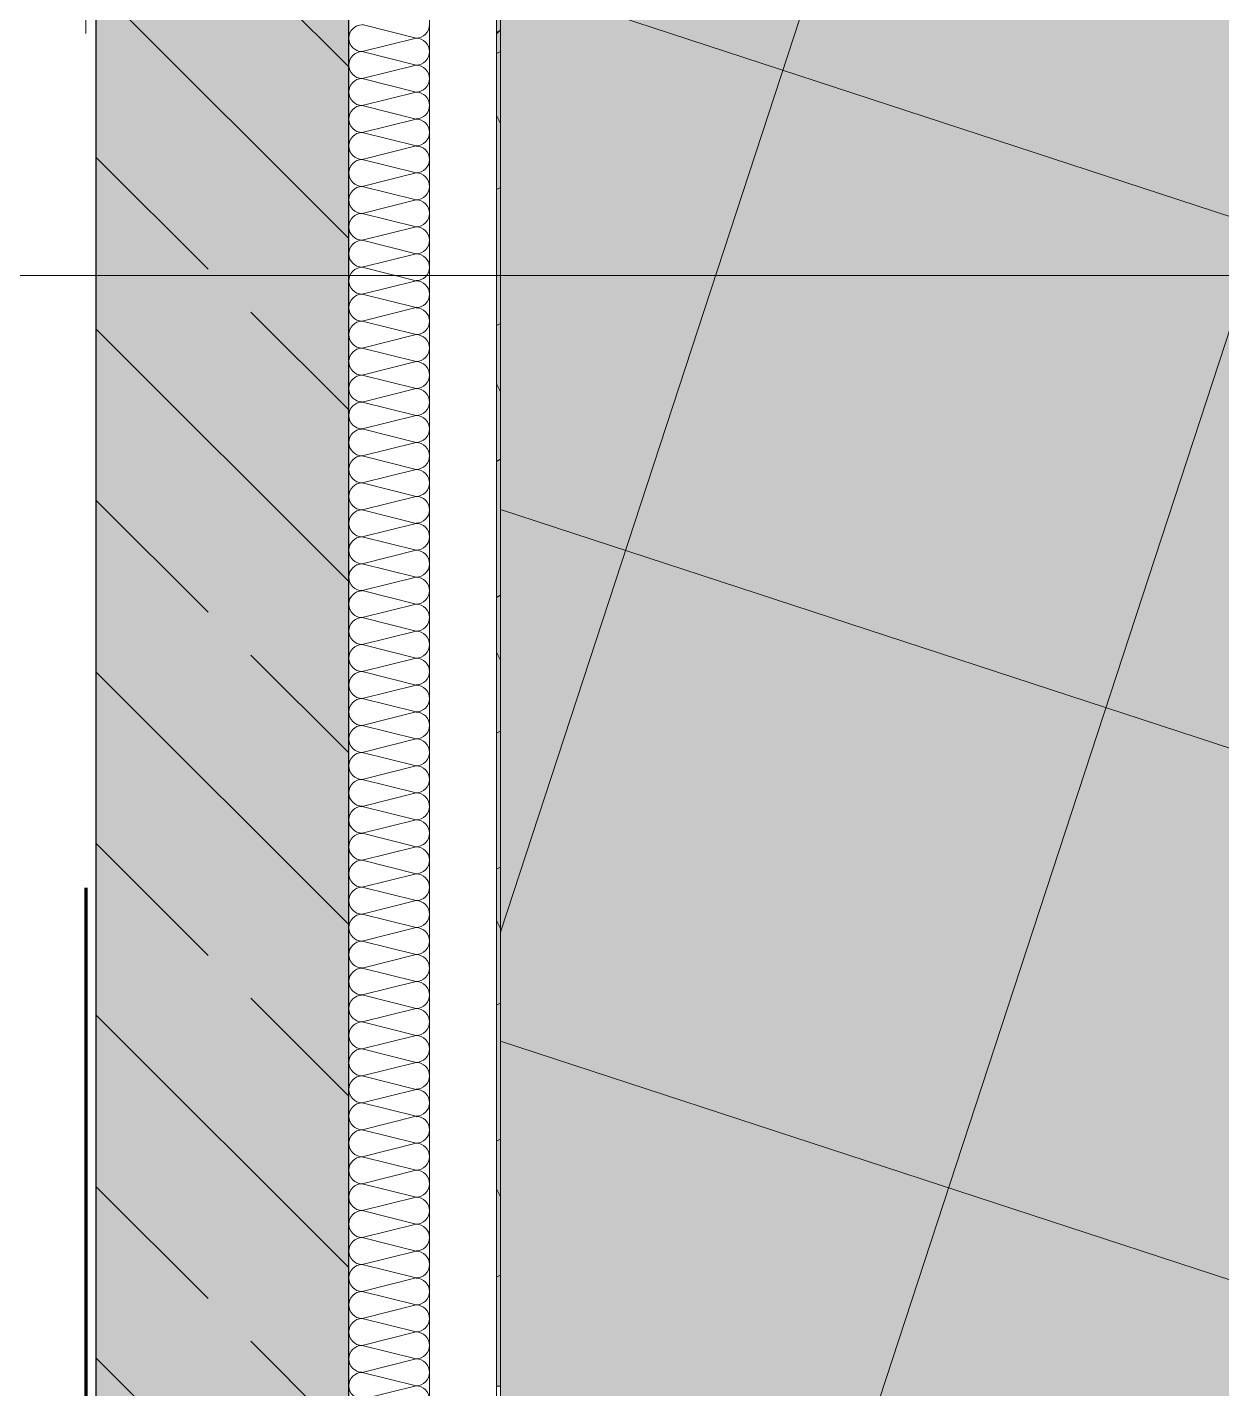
# Model space of a CAD drawing. Header units: metres. Extents: x 101 to 346, y 66 to 213.
# Drawn here: x 104.347 to 105.529, y 98.375 to 99.722 of the extents above; entities that cross this region are included whole.
import ezdxf

# ---------------------------------------------------------------- set-up
doc = ezdxf.new("R2010")
doc.units = ezdxf.units.M
doc.header["$MEASUREMENT"] = 0
for name, pattern in [('Punktlinie', [0.0035, 0, -0.0035]), ('Strichlinie', [0.004, 0.003, -0.001]), ('Strichpunktlinie', [0.006703, 0.003528, -0.001764, 0, -0.001411]), ('Wipeout_Contour', [1, 0, -1])]:
    doc.linetypes.add(name, pattern=pattern)
for name, color, linetype in [('00  Raster', 7, 'Continuous'), ('10  Dächer', 7, 'Continuous'), ('10  Fassade', 7, 'Continuous'), ('10  Fassade_Deckschraffur', 7, 'Continuous'), ('10  Fassade_Schnittschraffur', 7, 'Continuous'), ('10  Treppen + Rampen', 7, 'Continuous'), ('10  Wand Massiv', 7, 'Continuous'), ('10  Wand Massiv_Schnittschraffur', 7, 'Continuous'), ('20  Dach Aufbauten', 7, 'Continuous'), ('20  Dach Aufbauten_Deckschraffur', 7, 'Continuous'), ('30  Grundstück Grenze', 7, 'Continuous'), ('50  NUF - Raumstempel', 7, 'Continuous')]:
    doc.layers.add(name, color=color, linetype=linetype)

# ---------------------------------------------------------------- blocks, each defined once
blk = doc.blocks.new('*X8', base_point=(96.2155, 47.274))
at = {"layer": '10  Wand Massiv_Schnittschraffur', "color": 98, "linetype": 'Continuous', "lineweight": 13, "ltscale": 1000, "true_color": 0x000100}
for p, q in [((104.732, 99.7116), (104.6787, 99.725)), ((104.732, 99.7116), (104.6787, 99.6983)), ((104.732, 99.685), (104.6787, 99.6983)), ((104.732, 99.685), (104.6787, 99.6716)), ((104.732, 99.6583), (104.6787, 99.6716)), ((104.732, 99.6583), (104.6787, 99.645)), ((104.732, 99.6316), (104.6787, 99.645)), ((104.732, 99.6316), (104.6787, 99.6183)), ((104.732, 99.605), (104.6787, 99.6183)), ((104.732, 99.605), (104.6787, 99.5916)), ((104.732, 99.5783), (104.6787, 99.5916)), ((104.732, 99.5783), (104.6787, 99.565)), ((104.732, 99.5516), (104.6787, 99.565)), ((104.732, 99.5516), (104.6787, 99.5383)), ((104.732, 99.525), (104.6787, 99.5383)), ((104.732, 99.525), (104.6787, 99.5116)), ((104.732, 99.4983), (104.6787, 99.5116)), ((104.732, 99.4983), (104.6787, 99.485)), ((104.732, 99.4716), (104.6787, 99.485)), ((104.732, 99.4716), (104.6787, 99.4583)), ((104.732, 99.445), (104.6787, 99.4583)), ((104.732, 99.445), (104.6787, 99.4316)), ((104.732, 99.4183), (104.6787, 99.4316)), ((104.732, 99.4183), (104.6787, 99.405)), ((104.732, 99.3916), (104.6787, 99.405)), ((104.732, 99.3916), (104.6787, 99.3783)), ((104.732, 99.365), (104.6787, 99.3783)), ((104.732, 99.365), (104.6787, 99.3516)), ((104.732, 99.3383), (104.6787, 99.3516)), ((104.732, 99.3383), (104.6787, 99.325)), ((104.732, 99.3116), (104.6787, 99.325)), ((104.732, 99.3116), (104.6787, 99.2983)), ((104.732, 99.285), (104.6787, 99.2983)), ((104.732, 99.285), (104.6787, 99.2716)), ((104.732, 99.2583), (104.6787, 99.2716)), ((104.732, 99.2583), (104.6787, 99.245)), ((104.732, 99.2316), (104.6787, 99.245)), ((104.732, 99.2316), (104.6787, 99.2183)), ((104.732, 99.205), (104.6787, 99.2183)), ((104.732, 99.205), (104.6787, 99.1916)), ((104.732, 99.1783), (104.6787, 99.1916)), ((104.732, 99.1783), (104.6787, 99.165)), ((104.732, 99.1516), (104.6787, 99.165)), ((104.732, 99.1516), (104.6787, 99.1383)), ((104.732, 99.125), (104.6787, 99.1383)), ((104.732, 99.125), (104.6787, 99.1116)), ((104.732, 99.0983), (104.6787, 99.1116)), ((104.732, 99.0983), (104.6787, 99.085)), ((104.732, 99.0716), (104.6787, 99.085)), ((104.732, 99.0716), (104.6787, 99.0583)), ((104.732, 99.045), (104.6787, 99.0583)), ((104.732, 99.045), (104.6787, 99.0316)), ((104.732, 99.0183), (104.6787, 99.0316)), ((104.732, 99.0183), (104.6787, 99.005)), ((104.732, 98.9916), (104.6787, 99.005)), ((104.732, 98.9916), (104.6787, 98.9783)), ((104.732, 98.965), (104.6787, 98.9783)), ((104.732, 98.965), (104.6787, 98.9516)), ((104.732, 98.9383), (104.6787, 98.9516)), ((104.732, 98.9383), (104.6787, 98.925)), ((104.732, 98.9116), (104.6787, 98.925)), ((104.732, 98.9116), (104.6787, 98.8983)), ((104.732, 98.885), (104.6787, 98.8983)), ((104.732, 98.885), (104.6787, 98.8716)), ((104.732, 98.8583), (104.6787, 98.8716)), ((104.732, 98.8583), (104.6787, 98.845)), ((104.732, 98.8316), (104.6787, 98.845)), ((104.732, 98.8316), (104.6787, 98.8183)), ((104.732, 98.805), (104.6787, 98.8183)), ((104.732, 98.805), (104.6787, 98.7916)), ((104.732, 98.7783), (104.6787, 98.7916)), ((104.732, 98.7783), (104.6787, 98.765)), ((104.732, 98.7516), (104.6787, 98.765)), ((104.732, 98.7516), (104.6787, 98.7383)), ((104.732, 98.725), (104.6787, 98.7383)), ((104.732, 98.725), (104.6787, 98.7116)), ((104.732, 98.6983), (104.6787, 98.7116)), ((104.732, 98.6983), (104.6787, 98.685)), ((104.732, 98.6716), (104.6787, 98.685)), ((104.732, 98.6716), (104.6787, 98.6583)), ((104.732, 98.645), (104.6787, 98.6583)), ((104.732, 98.645), (104.6787, 98.6316)), ((104.732, 98.6183), (104.6787, 98.6316)), ((104.732, 98.6183), (104.6787, 98.605)), ((104.732, 98.5916), (104.6787, 98.605)), ((104.732, 98.5916), (104.6787, 98.5783)), ((104.732, 98.565), (104.6787, 98.5783)), ((104.732, 98.565), (104.6787, 98.5516)), ((104.732, 98.5383), (104.6787, 98.5516)), ((104.732, 98.5383), (104.6787, 98.525)), ((104.732, 98.5116), (104.6787, 98.525)), ((104.732, 98.5116), (104.6787, 98.4983)), ((104.732, 98.485), (104.6787, 98.4983)), ((104.732, 98.485), (104.6787, 98.4716)), ((104.732, 98.4583), (104.6787, 98.4716)), ((104.732, 98.4583), (104.6787, 98.445)), ((104.732, 98.4316), (104.6787, 98.445)), ((104.732, 98.4316), (104.6787, 98.4183)), ((104.732, 98.405), (104.6787, 98.4183)), ((104.732, 98.405), (104.6787, 98.3916)), ((104.732, 98.3783), (104.6787, 98.3916)), ((104.732, 98.3783), (104.6787, 98.365))]:
    blk.add_line(p, q, dxfattribs=at)
for centre, start, end in [((104.6787, 99.7116), 90, 180), ((104.732, 99.725), 270, 0), ((104.6787, 99.7116), 180, 270), ((104.732, 99.6983), 0, 90), ((104.6787, 99.685), 90, 180), ((104.732, 99.6983), 270, 0), ((104.6787, 99.685), 180, 270), ((104.732, 99.6716), 0, 90), ((104.6787, 99.6583), 90, 180), ((104.732, 99.6716), 270, 0), ((104.6787, 99.6583), 180, 270), ((104.732, 99.645), 0, 90), ((104.6787, 99.6316), 90, 180), ((104.732, 99.645), 270, 0), ((104.6787, 99.6316), 180, 270), ((104.732, 99.6183), 0, 90), ((104.6787, 99.605), 90, 180), ((104.732, 99.6183), 270, 0), ((104.6787, 99.605), 180, 270), ((104.732, 99.5916), 0, 90), ((104.6787, 99.5783), 90, 180), ((104.732, 99.5916), 270, 0), ((104.6787, 99.5783), 180, 270), ((104.732, 99.565), 0, 90), ((104.6787, 99.5516), 90, 180), ((104.732, 99.565), 270, 0), ((104.6787, 99.5516), 180, 270), ((104.732, 99.5383), 0, 90), ((104.6787, 99.525), 90, 180), ((104.732, 99.5383), 270, 0), ((104.6787, 99.525), 180, 270), ((104.732, 99.5116), 0, 90), ((104.6787, 99.4983), 90, 180), ((104.732, 99.5116), 270, 0), ((104.6787, 99.4983), 180, 270), ((104.732, 99.485), 0, 90), ((104.6787, 99.4716), 90, 180), ((104.732, 99.485), 270, 0), ((104.6787, 99.4716), 180, 270), ((104.732, 99.4583), 0, 90), ((104.6787, 99.445), 90, 180), ((104.732, 99.4583), 270, 0), ((104.6787, 99.445), 180, 270), ((104.732, 99.4316), 0, 90), ((104.6787, 99.4183), 90, 180), ((104.732, 99.4316), 270, 0), ((104.6787, 99.4183), 180, 270), ((104.732, 99.405), 0, 90), ((104.6787, 99.3916), 90, 180), ((104.732, 99.405), 270, 0), ((104.6787, 99.3916), 180, 270), ((104.732, 99.3783), 0, 90), ((104.6787, 99.365), 90, 180), ((104.732, 99.3783), 270, 0), ((104.6787, 99.365), 180, 270), ((104.732, 99.3516), 0, 90), ((104.6787, 99.3383), 90, 180), ((104.732, 99.3516), 270, 0), ((104.6787, 99.3383), 180, 270), ((104.732, 99.325), 0, 90), ((104.6787, 99.3116), 90, 180), ((104.732, 99.325), 270, 0), ((104.6787, 99.3116), 180, 270), ((104.732, 99.2983), 0, 90), ((104.6787, 99.285), 90, 180), ((104.732, 99.2983), 270, 0), ((104.6787, 99.285), 180, 270), ((104.732, 99.2716), 0, 90), ((104.6787, 99.2583), 90, 180), ((104.732, 99.2716), 270, 0), ((104.6787, 99.2583), 180, 270), ((104.732, 99.245), 0, 90), ((104.6787, 99.2316), 90, 180), ((104.732, 99.245), 270, 0), ((104.6787, 99.2316), 180, 270), ((104.732, 99.2183), 0, 90), ((104.6787, 99.205), 90, 180), ((104.732, 99.2183), 270, 0), ((104.6787, 99.205), 180, 270), ((104.732, 99.1916), 0, 90), ((104.6787, 99.1783), 90, 180), ((104.732, 99.1916), 270, 0), ((104.6787, 99.1783), 180, 270), ((104.732, 99.165), 0, 90), ((104.6787, 99.1516), 90, 180), ((104.732, 99.165), 270, 0), ((104.6787, 99.1516), 180, 270), ((104.732, 99.1383), 0, 90), ((104.6787, 99.125), 90, 180), ((104.732, 99.1383), 270, 0), ((104.6787, 99.125), 180, 270), ((104.732, 99.1116), 0, 90), ((104.6787, 99.0983), 90, 180), ((104.732, 99.1116), 270, 0), ((104.6787, 99.0983), 180, 270), ((104.732, 99.085), 0, 90), ((104.6787, 99.0716), 90, 180), ((104.732, 99.085), 270, 0), ((104.6787, 99.0716), 180, 270), ((104.732, 99.0583), 0, 90), ((104.6787, 99.045), 90, 180), ((104.732, 99.0583), 270, 0), ((104.6787, 99.045), 180, 270), ((104.732, 99.0316), 0, 90), ((104.6787, 99.0183), 90, 180), ((104.732, 99.0316), 270, 0), ((104.6787, 99.0183), 180, 270), ((104.732, 99.005), 0, 90), ((104.6787, 98.9916), 90, 180), ((104.732, 99.005), 270, 0), ((104.6787, 98.9916), 180, 270), ((104.732, 98.9783), 0, 90), ((104.6787, 98.965), 90, 180), ((104.732, 98.9783), 270, 0), ((104.6787, 98.965), 180, 270), ((104.732, 98.9516), 0, 90), ((104.6787, 98.9383), 90, 180), ((104.732, 98.9516), 270, 0), ((104.6787, 98.9383), 180, 270), ((104.732, 98.925), 0, 90), ((104.6787, 98.9116), 90, 180), ((104.732, 98.925), 270, 0), ((104.6787, 98.9116), 180, 270), ((104.732, 98.8983), 0, 90), ((104.6787, 98.885), 90, 180), ((104.732, 98.8983), 270, 0), ((104.6787, 98.885), 180, 270), ((104.732, 98.8716), 0, 90), ((104.6787, 98.8583), 90, 180), ((104.732, 98.8716), 270, 0), ((104.6787, 98.8583), 180, 270), ((104.732, 98.845), 0, 90), ((104.6787, 98.8316), 90, 180), ((104.732, 98.845), 270, 0), ((104.6787, 98.8316), 180, 270), ((104.732, 98.8183), 0, 90), ((104.6787, 98.805), 90, 180), ((104.732, 98.8183), 270, 0), ((104.6787, 98.805), 180, 270), ((104.732, 98.7916), 0, 90), ((104.6787, 98.7783), 90, 180), ((104.732, 98.7916), 270, 0), ((104.6787, 98.7783), 180, 270), ((104.732, 98.765), 0, 90), ((104.6787, 98.7516), 90, 180), ((104.732, 98.765), 270, 0), ((104.6787, 98.7516), 180, 270), ((104.732, 98.7383), 0, 90), ((104.6787, 98.725), 90, 180), ((104.732, 98.7383), 270, 0), ((104.6787, 98.725), 180, 270), ((104.732, 98.7116), 0, 90), ((104.6787, 98.6983), 90, 180), ((104.6787, 98.6983), 180, 270), ((104.732, 98.7116), 270, 0), ((104.732, 98.685), 0, 90), ((104.6787, 98.6716), 90, 180), ((104.732, 98.685), 270, 0), ((104.6787, 98.6716), 180, 270), ((104.732, 98.6583), 0, 90), ((104.6787, 98.645), 90, 180), ((104.732, 98.6583), 270, 0), ((104.6787, 98.645), 180, 270), ((104.732, 98.6316), 0, 90), ((104.6787, 98.6183), 90, 180), ((104.732, 98.6316), 270, 0), ((104.6787, 98.6183), 180, 270), ((104.732, 98.605), 0, 90), ((104.6787, 98.5916), 90, 180), ((104.732, 98.605), 270, 0), ((104.6787, 98.5916), 180, 270), ((104.732, 98.5783), 0, 90), ((104.6787, 98.565), 90, 180), ((104.732, 98.5783), 270, 0), ((104.6787, 98.565), 180, 270), ((104.732, 98.5516), 0, 90), ((104.6787, 98.5383), 90, 180), ((104.732, 98.5516), 270, 0), ((104.6787, 98.5383), 180, 270), ((104.732, 98.525), 0, 90), ((104.6787, 98.5116), 90, 180), ((104.732, 98.525), 270, 0), ((104.6787, 98.5116), 180, 270), ((104.732, 98.4983), 0, 90), ((104.6787, 98.485), 90, 180), ((104.732, 98.4983), 270, 0), ((104.6787, 98.485), 180, 270), ((104.732, 98.4716), 0, 90), ((104.6787, 98.4583), 90, 180), ((104.732, 98.4716), 270, 0), ((104.6787, 98.4583), 180, 270), ((104.732, 98.445), 0, 90), ((104.6787, 98.4316), 90, 180), ((104.732, 98.445), 270, 0), ((104.6787, 98.4316), 180, 270), ((104.732, 98.4183), 0, 90), ((104.6787, 98.405), 90, 180), ((104.732, 98.4183), 270, 0), ((104.6787, 98.405), 180, 270), ((104.732, 98.3916), 0, 90), ((104.6787, 98.3783), 90, 180), ((104.732, 98.3916), 270, 0), ((104.6787, 98.3783), 180, 270), ((104.732, 98.365), 0, 90)]:
    blk.add_arc(centre, 0.0133, start, end, dxfattribs=at)

msp = doc.modelspace()

# ---------------------------------------------------------------- hatches: boundary and pattern name
at = {"layer": '10  Wand Massiv_Schnittschraffur', "linetype": 'Continuous', "lineweight": 0, "true_color": 0xffffff}
msp.add_hatch(color=7, dxfattribs=at).paths.add_polyline_path([(104.6654, 97.6315), (104.6654, 99.9169), (104.4154, 99.9169), (104.4154, 97.6315)])
at = {"layer": '10  Wand Massiv_Schnittschraffur', "linetype": 'Continuous', "lineweight": 13, "true_color": 0x000100}
h = msp.add_hatch(dxfattribs=at)
h.set_pattern_fill('Beton__Stahlbeton_0008', color=98, style=0, pattern_type=2)
h.set_pattern_definition([(135, (13.479, 22.35165), (0.16970563, 0.16970563), []), (135, (13.39415, 22.2668), (0.16970563, 0.16970563), [0.18, -0.06])])
h.paths.add_polyline_path([(104.6654, 97.6315), (104.6654, 99.9169), (104.4154, 99.9169), (104.4154, 97.6315)])
at = {"layer": '20  Dach Aufbauten_Deckschraffur', "linetype": 'Continuous', "lineweight": 0, "true_color": 0xffffff}
msp.add_hatch(color=7, dxfattribs=at).paths.add_polyline_path([(113.4154, 99.8269), (104.8154, 99.8269), (104.8154, 97.697), (105.3104, 97.697), (106.6554, 97.697), (106.6554, 97.712), (113.4154, 97.712)])
at = {"layer": '20  Dach Aufbauten_Deckschraffur', "linetype": 'Continuous', "lineweight": 18}
h = msp.add_hatch(dxfattribs=at)
h.set_pattern_fill('Verband__Quadrat__50x50__44', color=8, style=0, pattern_type=2)
h.set_pattern_definition([(341.8675, (13.479, 22.35165), (0.1556079, 0.4751696), []), (71.8675, (13.479, 22.35165), (-0.4751696, 0.1556079), [])])
h.paths.add_polyline_path([(113.4154, 99.8269), (104.8154, 99.8269), (104.8154, 97.697), (105.3104, 97.697), (106.6554, 97.697), (106.6554, 97.712), (113.4154, 97.712)])

# ---------------------------------------------------------------- linework, layer by layer
at = {"layer": '00  Raster', "color": 7, "linetype": 'Strichpunktlinie', "lineweight": 13, "ltscale": 1000}
msp.add_line((104.4054, 79.3072), (104.4054, 102.9769), dxfattribs=at)
at = {"layer": '10  Dächer', "color": 255, "linetype": 'Punktlinie', "lineweight": 18, "ltscale": 1000, "flags": 128}
msp.add_lwpolyline([(104.6654, 99.9769), (104.6654, 97.527), (113.6154, 97.527), (113.6154, 99.9769)], close=True, dxfattribs=at)
at = {"layer": '10  Fassade', "color": 7, "linetype": 'Strichlinie', "lineweight": 18, "ltscale": 1000, "flags": 128}
for points in [[(104.8114, 97.644), (104.8114, 98.3729), (104.8114, 99.7179)], [(104.8154, 99.7179), (104.8114, 99.7179)], [(104.8154, 97.644), (104.8154, 98.3729), (104.8154, 99.7179)]]:
    msp.add_lwpolyline(points, dxfattribs=at)
at = {"layer": '10  Wand Massiv', "color": 7, "linetype": 'Continuous', "lineweight": 25, "ltscale": 1000}
msp.add_line((104.6654, 97.6315), (104.6654, 99.9169), dxfattribs=at)
at = {"layer": '10  Wand Massiv', "color": 7, "linetype": 'Continuous', "lineweight": 25, "ltscale": 1000, "flags": 128}
msp.add_lwpolyline([(104.4154, 99.9169), (104.4154, 97.6315)], dxfattribs=at)
at = {"layer": '10  Wand Massiv', "color": 7, "linetype": 'Continuous', "lineweight": 13, "ltscale": 1000, "flags": 128}
msp.add_lwpolyline([(104.7454, 97.6315), (104.7454, 99.9169)], dxfattribs=at)
at = {"layer": '20  Dach Aufbauten', "color": 7, "linetype": 'Continuous', "lineweight": 13, "ltscale": 1000, "flags": 128}
msp.add_lwpolyline([(113.4154, 99.8269), (104.8154, 99.8269), (104.8154, 97.697), (105.3104, 97.697), (106.6554, 97.697), (106.6554, 97.712), (113.4154, 97.712)], close=True, dxfattribs=at)
at = {"layer": '50  NUF - Raumstempel', "color": 7, "linetype": 'Strichlinie', "lineweight": 13, "ltscale": 1000, "flags": 128}
msp.add_lwpolyline([(113.2654, 97.607), (113.2654, 99.7769), (104.8154, 99.7769), (104.8154, 97.607)], close=True, dxfattribs=at)

# ---------------------------------------------------------------- block references
at = {"layer": '10  Treppen + Rampen', "color": 7, "linetype": 'Continuous', "lineweight": 13, "ltscale": 1000}
msp.add_blockref('*X8', (96.2155, 47.274), dxfattribs=at)

# ---------------------------------------------------------------- next in the draw order: wipeouts: each hides what was drawn before it
at = {"color": 254, "linetype": 'Wipeout_Contour', "lineweight": 0, "ltscale": 575.832944}
msp.add_wipeout([(104.8154, 99.7199), (104.8114, 99.7159), (104.8114, 97.644), (104.8154, 97.644)], dxfattribs=at).dxf.layer = '10  Fassade_Deckschraffur'

# ---------------------------------------------------------------- next in the draw order: hatches: boundary and pattern name
at = {"layer": '10  Fassade_Schnittschraffur', "linetype": 'Continuous', "lineweight": 0, "true_color": 0xffffff}
msp.add_hatch(color=7, dxfattribs=at).paths.add_polyline_path([(104.8154, 98.3779), (104.8154, 100.1129), (104.8114, 100.1129), (104.8114, 98.3779)])
at = {"layer": '10  Fassade_Schnittschraffur', "linetype": 'Continuous', "lineweight": 13, "true_color": 0x000100}
h = msp.add_hatch(dxfattribs=at)
h.set_pattern_fill('Dämmung__hart_1_0008', color=98, style=0, pattern_type=2)
h.set_pattern_definition([(26.86749, (13.479, 22.35165), (-0.05423143, 0.10704649), []), (116.86749, (13.479, 22.35165), (0.10704649, 0.05423143), [])])
h.paths.add_polyline_path([(104.8154, 98.3779), (104.8154, 100.1129), (104.8114, 100.1129), (104.8114, 98.3779)])

# ---------------------------------------------------------------- next in the draw order: linework, layer by layer
at = {"layer": '00  Raster', "color": 7, "linetype": 'Strichpunktlinie', "lineweight": 13, "ltscale": 1000}
msp.add_line((103.285, 99.4769), (159.1776, 99.4769), dxfattribs=at)
at = {"layer": '10  Fassade', "color": 7, "linetype": 'Continuous', "lineweight": 18, "ltscale": 1000, "flags": 128}
msp.add_lwpolyline([(104.8154, 98.3779), (104.8114, 98.3779), (104.8114, 100.1129), (104.8154, 100.1129)], close=True, dxfattribs=at)
at = {"layer": '10  Fassade', "color": 7, "linetype": 'Strichlinie', "lineweight": 18, "ltscale": 1000, "flags": 128}
for points in [[(104.8154, 98.3779), (104.8154, 100.1149)], [(104.8114, 100.1109), (104.8114, 98.3779)], [(104.8114, 98.3779), (104.8154, 98.3779)]]:
    msp.add_lwpolyline(points, dxfattribs=at)
at = {"layer": '10  Fassade', "color": 7, "linetype": 'Continuous', "lineweight": 18, "ltscale": 1000, "flags": 128}
for points in [[(104.8114, 99.7159), (104.8154, 99.7199)], [(104.8114, 97.644), (104.8114, 99.7159)], [(104.8154, 97.644), (104.8154, 99.7199)]]:
    msp.add_lwpolyline(points, dxfattribs=at)
at = {"layer": '30  Grundstück Grenze', "color": 1, "linetype": 'Strichpunktlinie', "lineweight": 100, "ltscale": 1000, "flags": 128}
msp.add_lwpolyline([(104.4055, 105.674), (104.4054, 84.649), (107.4066, 79.3072)], dxfattribs=at)

doc.saveas('drawing.dxf')
